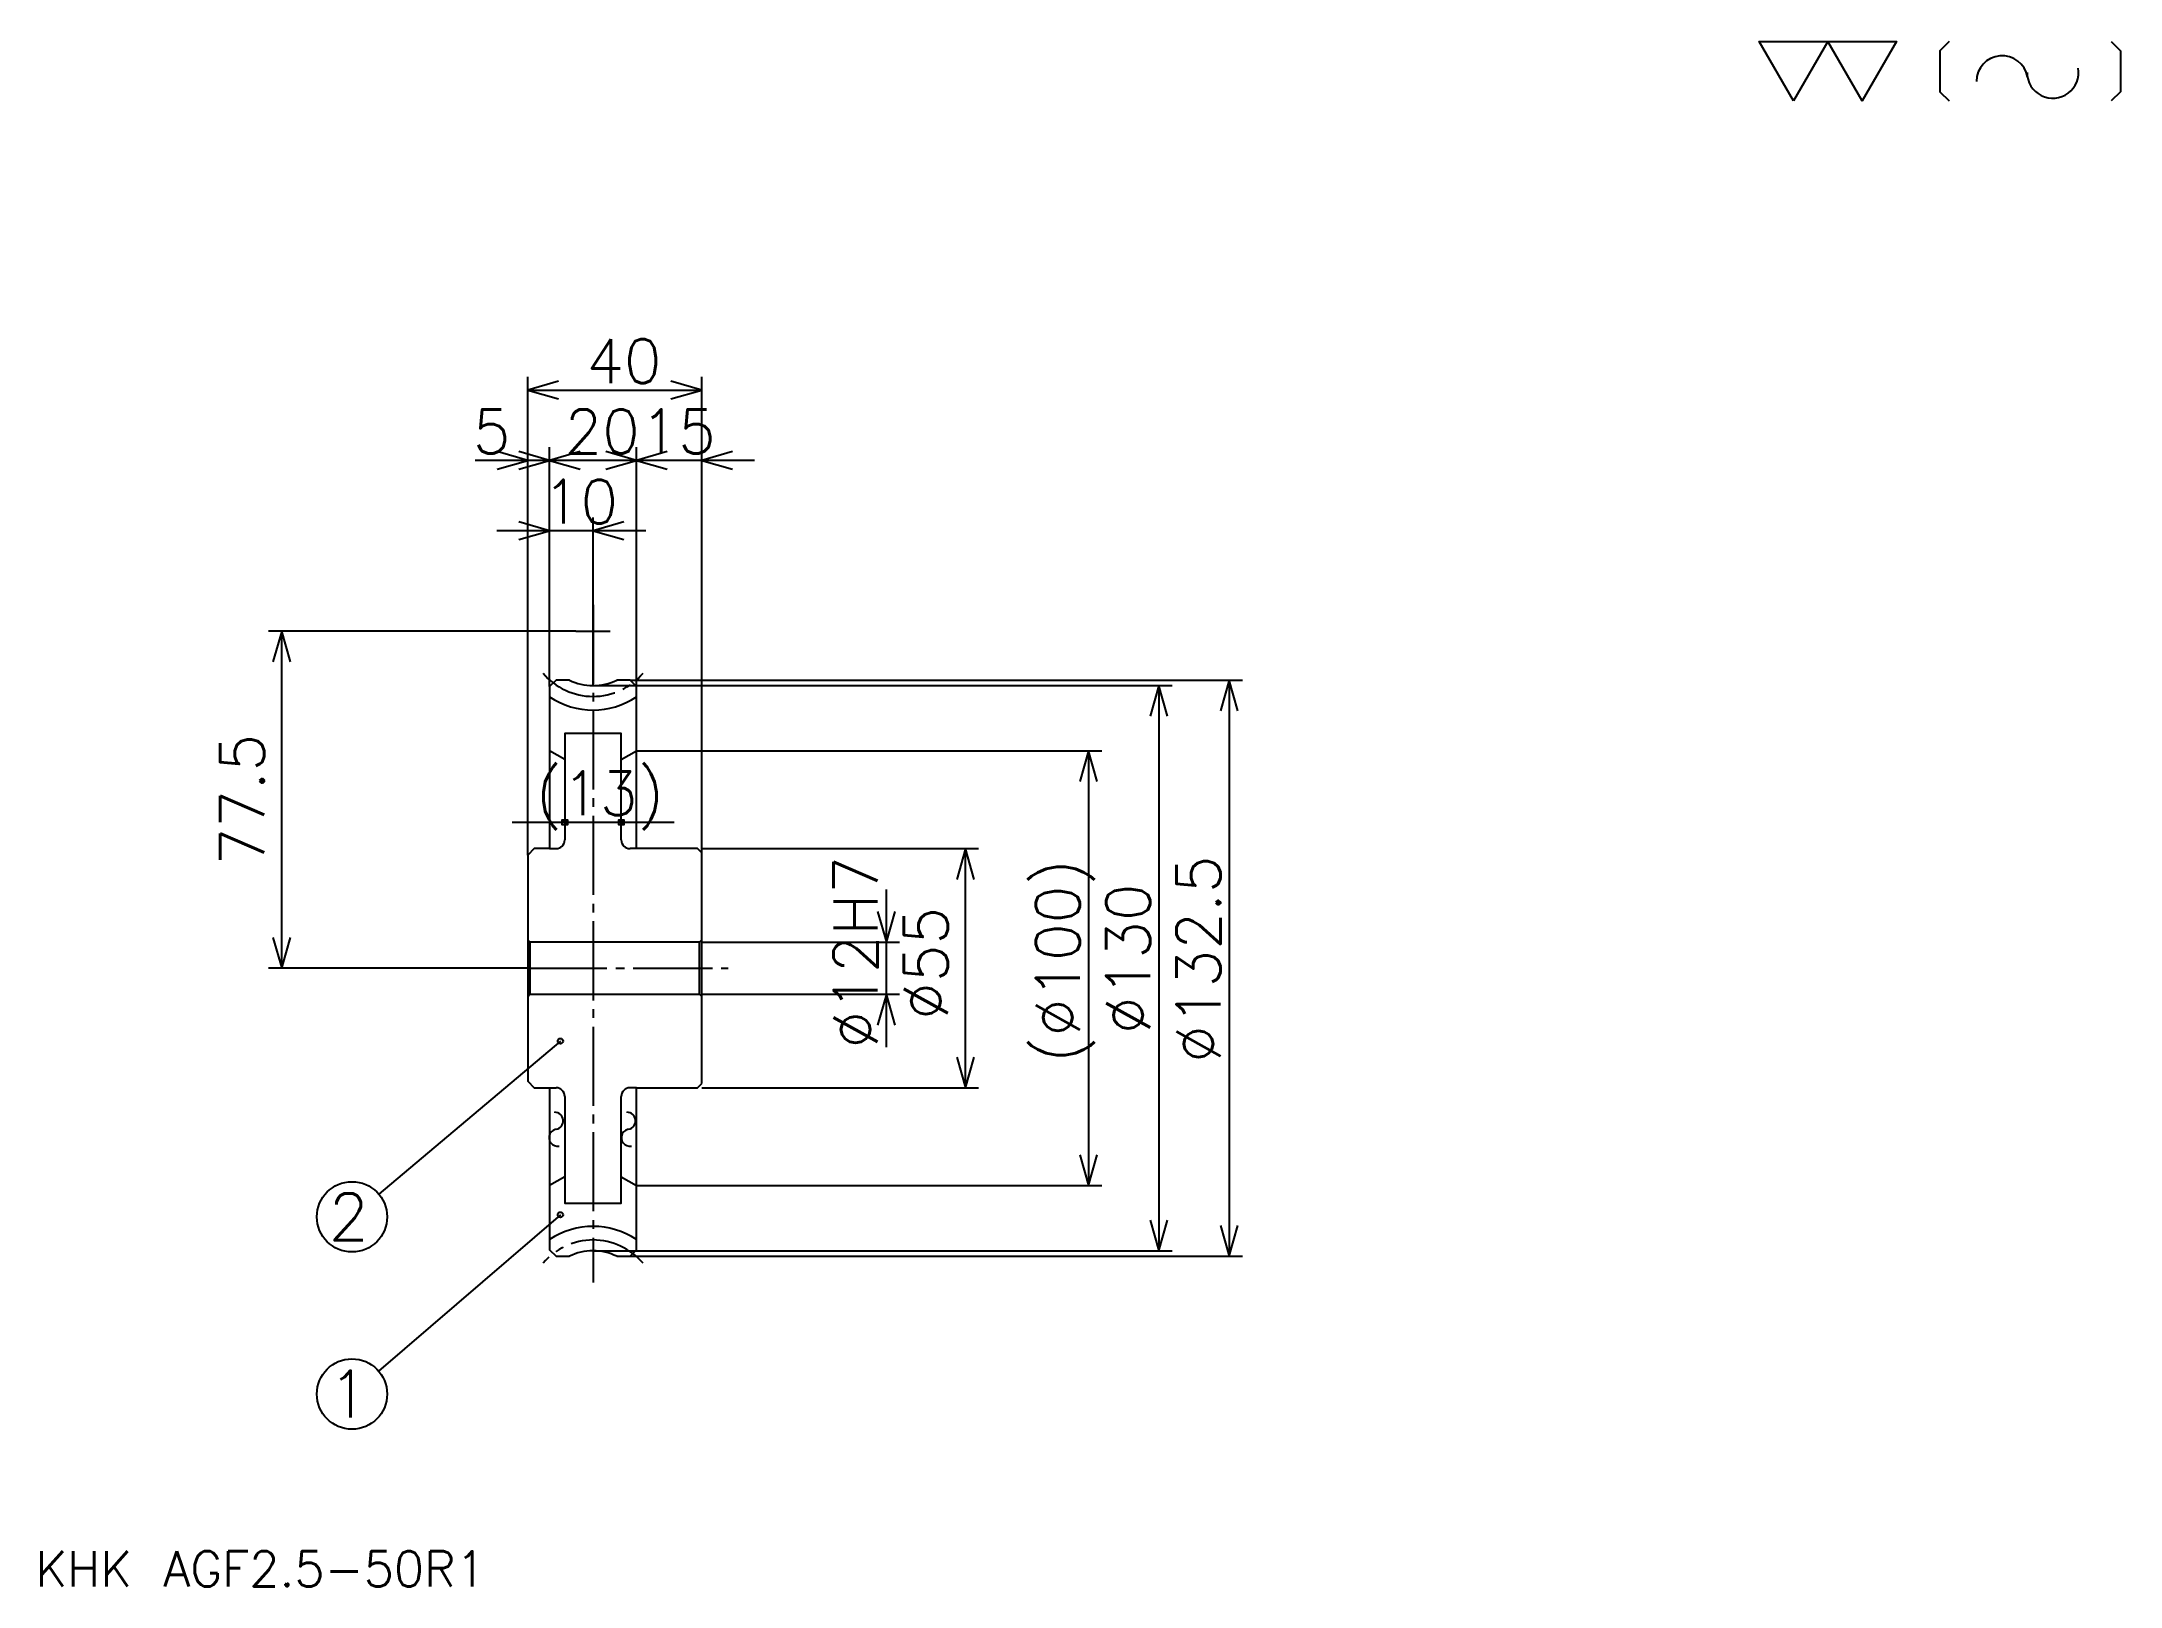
# Model space of a CAD drawing. Extents: x 22 to 500, y 22 to 377.
import ezdxf

# ---------------------------------------------------------------- set-up
doc = ezdxf.new("R2010")
doc.units = 0
doc.linetypes.add('DASHDOT', pattern=[24.25532, 18.191489, -2.021277, 2.021277, -2.021277])
doc.layers.get('0').update_dxf_attribs({"linetype": 'CONTINUOUS'})
doc.layers.add('DASHDOT', color=6, linetype='DASHDOT')
doc.styles.add('KANJI', font='TXT', dxfattribs={"bigfont": 'BIGFONT'})

msp = doc.modelspace()

# ---------------------------------------------------------------- linework, layer by layer
at = {"color": 5}
for p, q in [((133.404251, 230.651581), (133.404251, 300.38562)), ((133.404251, 297.353699), (173.404251, 297.353699)), ((173.404251, 230.651581), (173.404251, 300.38562)), ((138.404251, 230.651581), (138.404251, 284.215393)), ((158.404251, 230.651581), (158.404251, 284.215393)), ((150.531906, 281.183502), (121.276588, 281.183502)), ((170.531906, 281.183502), (126.276588, 281.183502)), ((185.531906, 281.183502), (146.276596, 281.183502)), ((148.404251, 241.901581), (148.404251, 268.045197)), ((160.531906, 265.013275), (126.276588, 265.013275)), ((144.468079, 241.901581), (73.776588, 241.901581)), ((76.808502, 164.401581), (76.808502, 241.901581)), ((148.404251, 229.401581), (148.404251, 241.901581)), ((133.404251, 190.401581), (133.404251, 230.651581)), ((138.404251, 229.151581), (138.404251, 230.651581)), ((156.904251, 230.651581), (173.404251, 230.651581)), ((158.404251, 229.151581), (158.404251, 230.651581)), ((173.404251, 230.651581), (297.712769, 230.651581)), ((173.404251, 190.901581), (173.404251, 230.651581)), ((294.680847, 230.651581), (294.680847, 98.151581)), ((148.404251, 229.401581), (173.404251, 229.401581)), ((173.404251, 229.401581), (281.542542, 229.401581)), ((278.51062, 229.401581), (278.51062, 99.401581)), ((158.404251, 214.401581), (173.404251, 214.401581)), ((173.404251, 214.401581), (265.372345, 214.401581)), ((262.340424, 214.401581), (262.340424, 114.401581)), ((167.031906, 197.944138), (129.776596, 197.944138)), ((173.404251, 191.901581), (237.074463, 191.901581)), ((234.042542, 136.901581), (234.042542, 191.901581)), ((215.851059, 146.273926), (215.851059, 182.529236)), ((173.404251, 170.401581), (218.882965, 170.401581)), ((133.404251, 164.401581), (73.776596, 164.401581)), ((173.404251, 158.401581), (218.882965, 158.401581)), ((140.904251, 147.651581), (99.158836, 112.439026)), ((173.404251, 136.901581), (237.074463, 136.901581)), ((158.404251, 114.401581), (173.404251, 114.401581)), ((173.404251, 114.401581), (265.372345, 114.401581)), ((140.904251, 107.714081), (99.10733, 71.749481)), ((148.404251, 99.401581), (173.404251, 99.401581)), ((156.904251, 98.151581), (173.404251, 98.151581)), ((173.404251, 99.401581), (281.542542, 99.401581)), ((173.404251, 98.151581), (297.712769, 98.151581))]:
    msp.add_line(p, q, dxfattribs=at)
at = {"color": 4}
for p, q in [((141.904251, 212.380859), (138.404251, 214.401581)), ((154.904251, 212.380859), (158.404251, 214.401581)), ((138.404251, 191.901581), (139.904251, 191.901581)), ((158.404251, 191.901581), (156.904251, 191.901581)), ((173.404251, 170.901581), (172.904251, 170.401581)), ((133.404251, 157.901581), (133.904251, 158.401581)), ((173.404251, 157.901581), (172.904251, 158.401581)), ((138.404251, 136.901581), (139.904251, 136.901581)), ((158.404251, 136.901581), (156.904251, 136.901581)), ((141.904251, 116.422302), (138.404251, 114.401581)), ((154.904251, 116.422302), (158.404251, 114.401581))]:
    msp.add_line(p, q, dxfattribs=at)
at = {"color": 7}
for points in [[(424.468079, 363.829773), (416.585114, 377.493591), (448.117004, 377.493591), (440.234039, 363.829773), (432.351044, 377.493591), (424.468079, 363.829773)], [(460.204254, 377.493591), (458.102112, 375.391479), (458.102112, 365.931915), (460.204254, 363.829773)], [(497.517029, 377.493591), (499.619141, 375.391479), (499.619141, 365.931915), (497.517029, 363.829773)]]:
    msp.add_lwpolyline(points, dxfattribs=at)
at = {"color": 5}
for points in [[(140.478714, 299.374969), (133.404251, 297.353699), (140.478714, 295.332428)], [(166.329788, 295.332428), (173.404251, 297.353699), (166.329788, 299.374969)], [(126.329781, 279.162231), (133.404251, 281.183502), (126.329781, 283.204773)], [(131.329788, 279.162231), (138.404251, 281.183502), (131.329788, 283.204773)], [(145.478714, 283.204773), (138.404251, 281.183502), (145.478714, 279.162231)], [(151.329788, 279.162231), (158.404251, 281.183502), (151.329788, 283.204773)], [(165.478714, 283.204773), (158.404251, 281.183502), (165.478714, 279.162231)], [(180.478714, 283.204773), (173.404251, 281.183502), (180.478714, 279.162231)], [(131.329788, 262.992004), (138.404251, 265.013275), (131.329788, 267.034546)], [(155.478714, 267.034546), (148.404251, 265.013275), (155.478714, 262.992004)], [(78.829788, 234.827118), (76.808502, 241.901581), (74.787231, 234.827118)], [(296.702118, 223.577118), (294.680847, 230.651581), (292.659576, 223.577118)], [(280.531921, 222.327118), (278.51062, 229.401581), (276.48938, 222.327118)], [(264.361694, 207.327118), (262.340424, 214.401581), (260.319153, 207.327118)], [(141.904251, 197.944138), (141.297867, 198.550522), (142.510635, 198.550522), (142.510635, 197.337753), (141.297867, 197.337753), (141.297867, 198.550522), (141.904251, 197.944138), (142.510635, 197.337753), (142.510635, 198.550522), (141.904251, 197.944138)], [(154.904251, 197.944138), (154.297867, 198.550522), (155.510635, 198.550522), (155.510635, 197.337753), (154.297867, 197.337753), (154.297867, 198.550522), (154.904251, 197.944138), (155.510635, 197.337753), (155.510635, 198.550522), (154.904251, 197.944138)], [(236.063828, 184.827118), (234.042542, 191.901581), (232.021271, 184.827118)], [(213.829773, 177.476044), (215.851059, 170.401581), (217.872345, 177.476044)], [(74.787231, 171.476044), (76.808502, 164.401581), (78.829788, 171.476044)], [(217.872345, 151.327118), (215.851059, 158.401581), (213.829773, 151.327118)], [(232.021271, 143.976044), (234.042542, 136.901581), (236.063828, 143.976044)], [(260.319153, 121.476044), (262.340424, 114.401581), (264.361694, 121.476044)], [(276.48938, 106.476044), (278.51062, 99.401581), (280.531921, 106.476044)], [(292.659576, 105.226044), (294.680847, 98.151581), (296.702118, 105.226044)]]:
    msp.add_lwpolyline(points, dxfattribs=at)
at = {"color": 4}
for points in [[(142.955627, 230.651581), (139.904251, 230.651581), (138.404251, 229.151581), (138.404251, 226.784851), (138.404251, 191.901581), (134.904251, 191.901581), (133.404251, 190.401581), (133.404251, 157.901581)], [(173.404251, 137.901581), (173.404251, 190.901581), (172.404251, 191.901581), (158.404251, 191.901581), (158.404251, 229.151581), (156.904251, 230.651581), (153.852875, 230.651581)], [(154.904251, 193.901581), (154.904251, 218.401581), (141.904251, 218.401581), (141.904251, 193.901581)], [(133.404251, 170.901581), (133.904251, 170.401581), (133.904251, 158.401581), (172.904251, 158.401581), (172.904251, 170.401581), (133.904251, 170.401581)], [(133.404251, 157.901581), (133.404251, 138.401581), (134.904251, 136.901581), (138.404251, 136.901581), (138.404251, 99.651581), (139.904251, 98.151581), (142.955627, 98.151581)], [(141.904251, 134.901581), (141.904251, 110.401581), (154.904251, 110.401581), (154.904251, 134.901581)], [(153.852875, 98.151581), (156.904251, 98.151581), (158.404251, 99.651581), (158.404251, 136.901581), (172.404251, 136.901581), (173.404251, 137.901581)]]:
    msp.add_lwpolyline(points, dxfattribs=at)
at = {"color": 5}
for centre, radius in [((140.904251, 147.651581), 0.606383), ((92.978714, 107.226044), 8.085106), ((140.904251, 107.714081), 0.606383), ((92.978714, 66.476051), 8.085106)]:
    msp.add_circle(centre, radius, dxfattribs=at)
at = {"color": 7}
for centre, radius, start, end in [((472.422852, 368.321198), 5.912234, 10, 180), ((484.067688, 370.374512), 5.912234, 180, 10), ((139.571075, 129.305832), 1.970745, 280, 90), ((156.209381, 129.305832), 1.970745, 280, 90), ((140.255508, 125.424225), 1.970745, 90, 280), ((156.893814, 125.424225), 1.970745, 90, 280)]:
    msp.add_arc(centre, radius, start, end, dxfattribs=at)
at = {"color": 4}
for centre, radius, start, end in [((148.404251, 241.901581), 12.5, 244.15806731, 295.84193269), ((148.404251, 241.901581), 18.125, 236.51462344, 303.48537656), ((139.904251, 193.901581), 2, 270, 0), ((156.904251, 193.901581), 2, 180, 270), ((139.904251, 134.901581), 2, 0, 90), ((156.904251, 134.901581), 2, 90, 180), ((148.404251, 86.901581), 18.125, 56.51462344, 123.48537656), ((148.404251, 86.901581), 12.5, 64.15806731, 115.84193269)]:
    msp.add_arc(centre, radius, start, end, dxfattribs=at)
at = {"layer": 'DASHDOT', "color": 7}
for p, q in [((148.404251, 247.965408), (148.404251, 92.087753)), ((144.468079, 241.901581), (152.340424, 241.901581)), ((133.404251, 164.401581), (179.468079, 164.401581))]:
    msp.add_line(p, q, dxfattribs=at)
for centre, start, end in [((148.404251, 241.901581), 220.00000449, 319.99999951), ((148.404251, 86.901581), 40.00000049, 139.99999551)]:
    msp.add_arc(centre, 15, start, end, dxfattribs=at)

# ---------------------------------------------------------------- texts
at = {"color": 7, "style": 'KANJI'}
for s, height, p in [('40', 10.106383, (146.835098, 298.970703)), ('5', 10.106383, (120.771271, 282.800507)), ('20', 10.106383, (141.835098, 282.800507)), ('15', 10.106383, (159.335098, 282.800507)), ('10', 10.106383, (136.835098, 266.63031)), ('(13)', 10.106383, (135.265961, 199.561157)), ('2', 10.780142, (87.588646, 101.835976)), ('1', 10.780142, (87.588646, 61.085983)), ('KHK AGF2.5-50R1', 8.085106, (20.212767, 22.234043))]:
    msp.add_text(s, height=height, dxfattribs=at).set_placement(p)
for s, p in [('77.5', (72.765953, 187.992004)), ('%%c12H7', (213.829773, 145.957428)), ('(%%c100)', (260.319153, 142.672852)), ('%%c132.5', (292.659576, 142.672852)), ('%%c130', (276.48938, 149.242004)), ('%%c55', (230, 152.526581))]:
    msp.add_text(s, height=10.106383, rotation=90, dxfattribs=at).set_placement(p)

doc.saveas('drawing.dxf')
